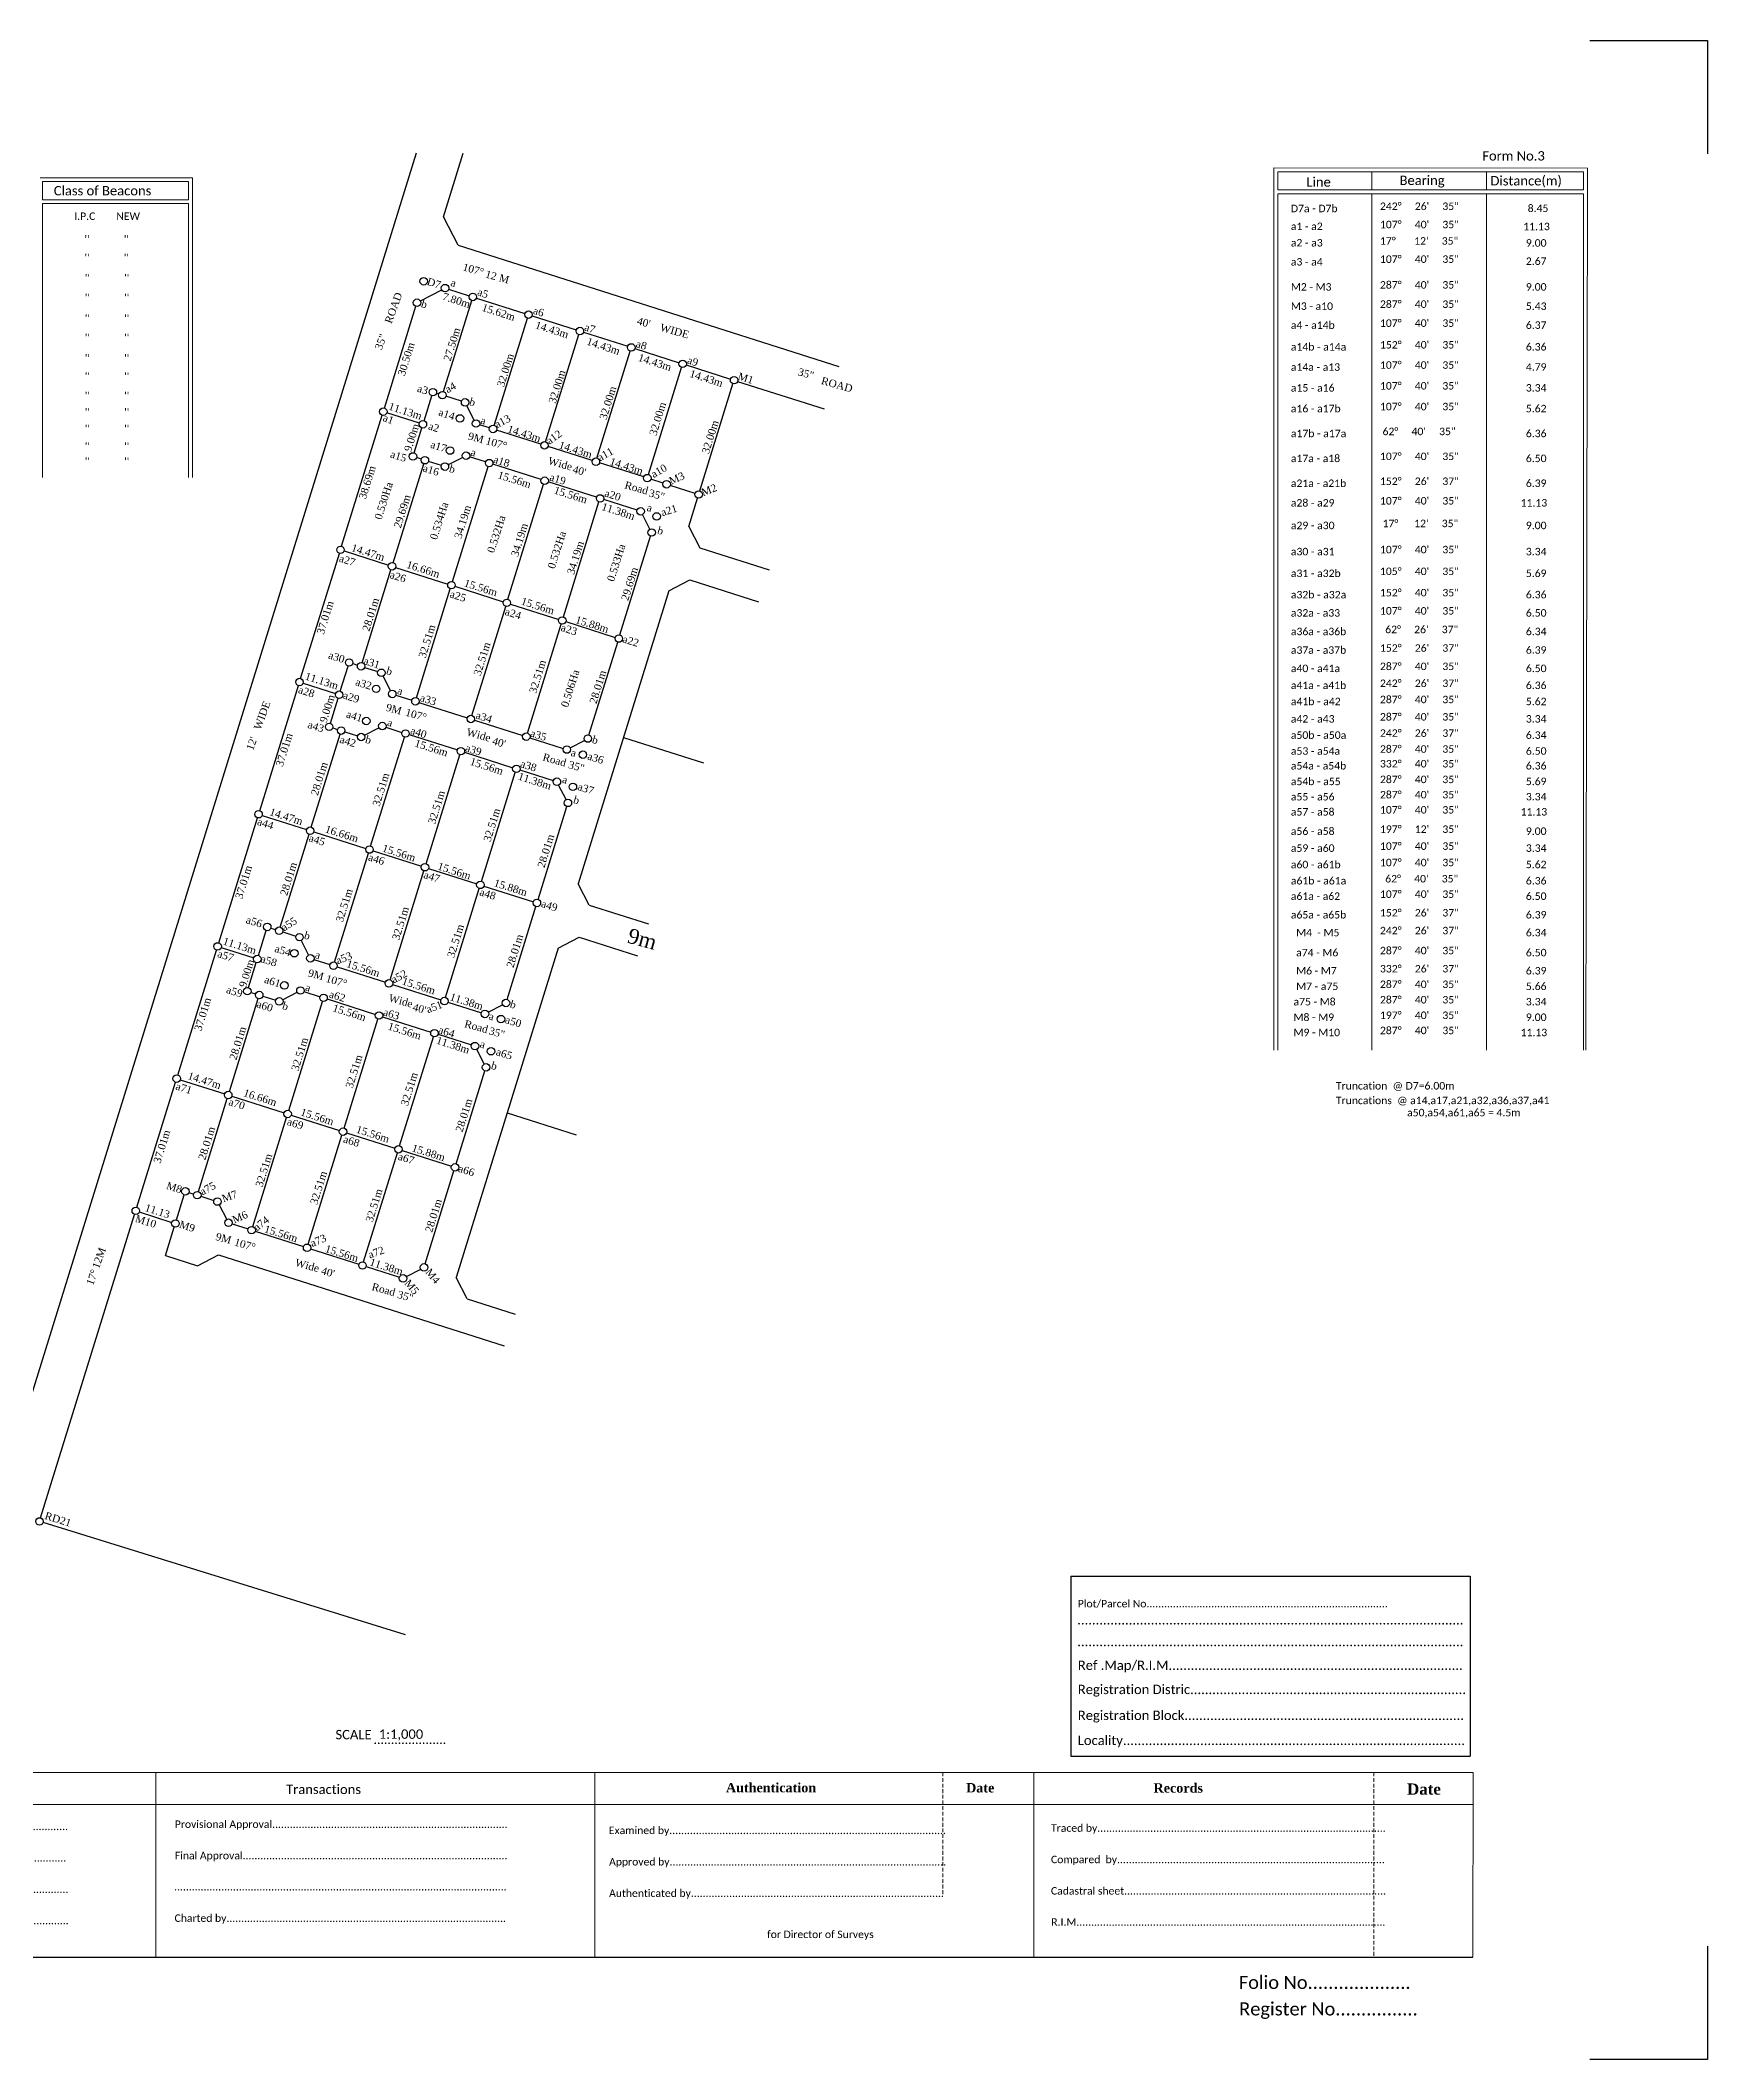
# Model space of a CAD drawing. Header units: metres. Extents: x -4486 to -2975, y 114226 to 114766.
# Drawn here: x -4182 to -3736, y 114226 to 114766 of the extents above; entities that cross this region are included whole.
import ezdxf

# ---------------------------------------------------------------- set-up
doc = ezdxf.new("R2010")
doc.units = ezdxf.units.M
doc.linetypes.add('DASHEDX2', pattern=[1.5, 1, -0.5])
doc.layers.add('form', color=7, linetype='Continuous', lineweight=5)
doc.styles.add('Legend', font='calibri.ttf')
doc.styles.get("Standard").update_dxf_attribs({"font": 'times.ttf'})

msp = doc.modelspace()

# ---------------------------------------------------------------- linework, layer by layer
at = {"color": 0}
for p, q in [((-3767.77, 114766.42), (-3736.26, 114766.42)), ((-3736.26, 114766.42), (-3736.26, 114736.11)), ((-3736.26, 114256.73), (-3736.26, 114226.42)), ((-3736.26, 114226.42), (-3767.77, 114226.42))]:
    msp.add_line(p, q, dxfattribs=at)
for p, q in [((-4188.51, 114391.1), (-4081.56, 114736.37)), ((-4074.31, 114719.19), (-4069.04, 114736.23)), ((-4070.37, 114711.64), (-3968.62, 114679.22)), ((-4074.33, 114672.5), (-4066.79, 114696.85)), ((-4072.97, 114699.87), (-4067.44, 114698.11)), ((-4065.54, 114697.51), (-4052.56, 114693.37)), ((-4090.14, 114668.09), (-4081.71, 114695.31)), ((-4060.78, 114663.45), (-4051.91, 114692.11)), ((-4050.66, 114692.76), (-4038.82, 114688.99)), ((-4047.04, 114659.07), (-4038.16, 114687.73)), ((-4036.91, 114688.38), (-4025.07, 114684.61)), ((-4033.29, 114654.69), (-4024.41, 114683.35)), ((-4023.16, 114684), (-4011.32, 114680.23)), ((-4019.54, 114650.31), (-4010.66, 114678.97)), ((-4009.42, 114679.62), (-3997.57, 114675.85)), ((-4005.79, 114645.93), (-3996.92, 114674.59)), ((-3995.67, 114675.24), (-3972.5, 114667.86)), ((-4079.54, 114664.71), (-4077.47, 114671.4)), ((-4101.59, 114631.13), (-4090.74, 114666.18)), ((-4082.2, 114656.11), (-4080.13, 114662.8)), ((-4087.8, 114626.74), (-4079.61, 114653.19)), ((-4071.93, 114621.68), (-4062.4, 114652.43)), ((-4057.1, 114616.95), (-4047.58, 114647.7)), ((-4042.27, 114612.23), (-4032.75, 114642.98)), ((-4008.75, 114636.38), (-4006.39, 114644.02)), ((-4027.15, 114607.41), (-4018.96, 114633.86)), ((-4112.54, 114595.78), (-4102.18, 114629.22)), ((-4100.93, 114629.87), (-4089.05, 114626.09)), ((-4005.8, 114630.71), (-3987.21, 114624.79)), ((-4096.09, 114599.98), (-4088.39, 114624.83)), ((-4087.14, 114625.48), (-4073.18, 114621.03)), ((-4008.46, 114622.12), (-3990.12, 114616.27)), ((-4081.55, 114590.62), (-4072.52, 114619.77)), ((-4071.27, 114620.42), (-4058.35, 114616.3)), ((-4066.72, 114585.9), (-4057.69, 114615.04)), ((-4056.44, 114615.69), (-4043.52, 114611.58)), ((-4051.89, 114581.17), (-4042.87, 114610.32)), ((-4041.62, 114610.97), (-4028.4, 114606.76)), ((-4035.44, 114580.65), (-4027.74, 114605.5)), ((-4101.94, 114592.4), (-4099.87, 114599.09)), ((-4098.62, 114599.74), (-4097.34, 114599.33)), ((-4123.49, 114560.42), (-4113.13, 114593.87)), ((-4111.89, 114594.52), (-4103.19, 114591.75)), ((-4095.43, 114598.72), (-4091.91, 114597.6)), ((-4104.6, 114583.8), (-4102.53, 114590.49)), ((-4087.09, 114591.34), (-4082.79, 114589.97)), ((-4080.89, 114589.36), (-4067.97, 114585.25)), ((-4089.75, 114582.74), (-4085.46, 114581.37)), ((-4066.06, 114584.64), (-4053.14, 114580.52)), ((-4109.7, 114556.03), (-4102.01, 114580.88)), ((-4103.94, 114582.54), (-4102.66, 114582.13)), ((-4100.76, 114581.53), (-4097.31, 114580.43)), ((-4093.83, 114550.97), (-4084.8, 114580.12)), ((-4083.55, 114580.77), (-4070.63, 114576.65)), ((-4051.24, 114579.91), (-4042.3, 114577.07)), ((-4026.21, 114580.02), (-4004.83, 114573.2)), ((-4079, 114546.25), (-4069.97, 114575.39)), ((-4068.73, 114576.04), (-4055.81, 114571.92)), ((-4064.18, 114541.52), (-4055.15, 114570.67)), ((-4053.9, 114571.32), (-4044.97, 114568.47)), ((-4049.05, 114536.7), (-4041.35, 114561.55)), ((-4134.44, 114525.07), (-4124.09, 114558.51)), ((-4122.84, 114559.17), (-4110.95, 114555.38)), ((-4117.99, 114529.27), (-4110.29, 114554.12)), ((-4109.05, 114554.77), (-4095.08, 114550.32)), ((-4103.45, 114519.92), (-4094.42, 114549.06)), ((-4093.17, 114549.71), (-4080.25, 114545.59)), ((-4078.35, 114544.99), (-4065.43, 114540.87)), ((-4088.62, 114515.19), (-4079.59, 114544.34)), ((-4073.8, 114510.47), (-4064.77, 114539.61)), ((-4063.52, 114540.26), (-4050.3, 114536.05)), ((-4057.34, 114509.94), (-4049.64, 114534.79)), ((-4035.39, 114535.19), (-4019.54, 114530.14)), ((-4120.52, 114529.03), (-4119.24, 114528.62)), ((-4133.79, 114523.81), (-4125.09, 114521.04)), ((-4123.84, 114521.69), (-4121.77, 114528.38)), ((-4117.33, 114528.01), (-4113.82, 114526.89)), ((-4038.05, 114526.59), (-4022.45, 114521.62)), ((-4145.4, 114489.72), (-4135.04, 114523.16)), ((-4126.5, 114513.09), (-4124.43, 114519.78)), ((-4108.99, 114520.63), (-4104.7, 114519.26)), ((-4102.79, 114518.66), (-4089.87, 114514.54)), ((-4087.97, 114513.93), (-4075.05, 114509.81)), ((-4131.6, 114485.32), (-4123.91, 114510.17)), ((-4125.85, 114511.83), (-4124.57, 114511.43)), ((-4122.66, 114510.82), (-4119.21, 114509.72)), ((-4115.73, 114480.26), (-4106.7, 114509.41)), ((-4111.65, 114512.03), (-4107.36, 114510.67)), ((-4105.45, 114510.06), (-4092.53, 114505.94)), ((-4073.14, 114509.21), (-4064.21, 114506.36)), ((-4100.9, 114475.54), (-4091.88, 114504.68)), ((-4090.63, 114505.33), (-4077.71, 114501.22)), ((-4086.08, 114470.81), (-4077.05, 114499.96)), ((-4075.8, 114500.61), (-4066.87, 114497.76)), ((-4070.95, 114465.99), (-4063.26, 114490.84)), ((-4156.35, 114454.36), (-4145.99, 114487.81)), ((-4144.74, 114488.46), (-4132.85, 114484.67)), ((-4139.89, 114458.56), (-4132.2, 114483.41)), ((-4130.95, 114484.06), (-4116.98, 114479.61)), ((-4125.35, 114449.21), (-4116.32, 114478.35)), ((-4115.07, 114479), (-4102.15, 114474.89)), ((-4057.31, 114479.6), (-4038.82, 114473.71)), ((-4110.52, 114444.48), (-4101.5, 114473.63)), ((-4100.25, 114474.28), (-4087.33, 114470.16)), ((-4085.42, 114469.55), (-4072.2, 114465.34)), ((-4095.7, 114439.76), (-4086.67, 114468.9)), ((-4079.24, 114439.24), (-4071.54, 114464.08)), ((-4155.69, 114453.1), (-4146.99, 114450.33)), ((-4145.74, 114450.98), (-4143.67, 114457.67)), ((-4142.42, 114458.32), (-4141.14, 114457.91)), ((-4139.24, 114457.31), (-4135.75, 114456.2)), ((-4134.8, 114455.89), (-4134.8, 114455.89)), ((-4182.07, 114371.31), (-4156.94, 114452.45)), ((-4148.7, 114441.43), (-4146.33, 114449.07)), ((-4130.89, 114449.92), (-4126.6, 114448.56)), ((-4124.69, 114447.95), (-4111.77, 114443.83)), ((-4109.87, 114443.22), (-4096.95, 114439.11)), ((-4148.7, 114441.43), (-4140.13, 114438.7)), ((-4134.51, 114441.63), (-4058.09, 114417.28)), ((-4095.04, 114438.5), (-4086.11, 114435.65)), ((-4068, 114429.88), (-4055.18, 114425.8)), ((-4084.49, 114339.99), (-4181.41, 114370.05))]:
    msp.add_line(p, q)
at = {"flags": 128}
for points in [[(-4070.37, 114711.64), (-4074.31, 114719.19)], [(-4080.53, 114696.73), (-4074.81, 114699.72)], [(-4075.58, 114671.84), (-4076.22, 114672.05)], [(-4069.51, 114669.91), (-4073.67, 114671.24)], [(-4080.79, 114664.06), (-4089.49, 114666.83)], [(-4066.1, 114664.84), (-4068.1, 114668.72)], [(-4062.03, 114662.8), (-4064.69, 114663.65)], [(-4048.28, 114658.42), (-4060.13, 114662.2)], [(-4080.26, 114654.44), (-4081.55, 114654.85)], [(-4074.91, 114652.74), (-4078.36, 114653.84)], [(-4069.19, 114654.9), (-4073.07, 114652.89)], [(-4063.06, 114653.68), (-4067.35, 114655.05)], [(-4048.23, 114648.96), (-4061.15, 114653.08)], [(-4034.54, 114654.04), (-4046.38, 114657.81)], [(-4020.79, 114649.66), (-4032.63, 114653.43)], [(-4033.41, 114644.23), (-4046.33, 114648.35)], [(-4015.62, 114648.01), (-4018.88, 114649.05)], [(-4022.57, 114640.78), (-4031.5, 114643.63)], [(-4007.04, 114645.28), (-4013.71, 114647.4)], [(-4019.12, 114635.7), (-4021.15, 114639.59)], [(-4008.75, 114636.38), (-4005.8, 114630.71)], [(-4014.08, 114619.18), (-4008.46, 114622.12)], [(-4014.08, 114619.18), (-4038.34, 114540.85)], [(-4088.5, 114592.53), (-4090.5, 114596.41)], [(-4095.47, 114580.58), (-4091.59, 114582.59)], [(-4040.46, 114577.23), (-4036.62, 114579.23)], [(-4041.52, 114563.39), (-4043.55, 114567.28)], [(-4035.39, 114535.19), (-4038.34, 114540.85)], [(-4112.4, 114525.7), (-4110.4, 114521.82)], [(-4043.67, 114523.66), (-4070.96, 114435.55)], [(-4043.67, 114523.66), (-4038.05, 114526.59)], [(-4117.37, 114509.88), (-4113.49, 114511.88)], [(-4062.37, 114506.52), (-4058.52, 114508.53)], [(-4063.42, 114492.68), (-4065.45, 114496.57)], [(-4134.34, 114455.01), (-4132.31, 114451.11)], [(-4140.13, 114438.7), (-4134.51, 114441.63)], [(-4084.27, 114435.81), (-4080.42, 114437.82)], [(-4068, 114429.88), (-4070.96, 114435.55)], [(-4268.68, 114253.83), (-3799.02, 114253.83)]]:
    msp.add_lwpolyline(points, dxfattribs=at)
at = {"color": 7, "flags": 128}
for points in [[(-3906.57, 114355.69), (-3799.76, 114355.69)], [(-3906.57, 114355.69), (-3906.57, 114307.59)], [(-3799.76, 114355.69), (-3799.76, 114307.59)], [(-3906.57, 114307.59), (-3799.76, 114307.59)]]:
    msp.add_lwpolyline(points, dxfattribs=at)
for centre in [(-4079.64, 114702), (-4081.42, 114696.27), (-4073.92, 114700.18), (-3996.62, 114675.54), (-4014.66, 114647.71), (-4006.09, 114644.97), (-4143.37, 114458.62), (-4156.64, 114453.41), (-4134.8, 114455.89), (-4146.04, 114450.03), (-4131.84, 114450.23), (-4079.54, 114438.28), (-4085.15, 114435.35), (-4182.37, 114370.35)]:
    msp.add_circle(centre, 1)
at = {"color": 1}
for centre in [(-4066.49, 114697.81), (-4051.61, 114693.07), (-4037.86, 114688.69), (-4024.12, 114684.31), (-4010.37, 114679.92), (-4077.17, 114672.35), (-4074.63, 114671.54), (-4068.56, 114669.61), (-4090.44, 114667.13), (-4079.84, 114663.75), (-4069.93, 114665.32), (-4065.64, 114663.95), (-4061.08, 114662.5), (-4047.33, 114658.12), (-4082.5, 114655.16), (-4079.31, 114654.14), (-4073.96, 114652.43), (-4072.59, 114656.72), (-4068.3, 114655.36), (-4062.11, 114653.38), (-4033.58, 114653.74), (-4047.28, 114648.66), (-4019.84, 114649.36), (-4032.45, 114643.93), (-4021.62, 114640.48), (-4017.33, 114639.11), (-4018.66, 114634.81), (-4101.89, 114630.18), (-4088.1, 114625.78), (-4072.22, 114620.72), (-4057.4, 114616), (-4042.57, 114611.27), (-4027.44, 114606.45), (-4099.57, 114600.04), (-4096.38, 114599.03), (-4112.84, 114594.82), (-4092.33, 114593.01), (-4090.96, 114597.3), (-4102.23, 114591.44), (-4088.04, 114591.64), (-4081.84, 114589.67), (-4104.9, 114582.85), (-4101.71, 114581.83), (-4094.99, 114584.41), (-4090.7, 114583.05), (-4067.02, 114584.94), (-4096.36, 114580.12), (-4084.5, 114581.07), (-4069.68, 114576.35), (-4052.19, 114580.22), (-4041.35, 114576.76), (-4035.73, 114579.7), (-4054.85, 114571.62), (-4037.06, 114575.4), (-4044.01, 114568.17), (-4039.73, 114566.8), (-4041.06, 114562.5), (-4123.79, 114559.47), (-4110, 114555.07), (-4094.12, 114550.02), (-4079.3, 114545.29), (-4064.47, 114540.57), (-4049.35, 114535.75), (-4121.47, 114529.33), (-4118.29, 114528.32), (-4134.74, 114524.12), (-4114.23, 114522.3), (-4112.86, 114526.59), (-4124.14, 114520.74), (-4109.94, 114520.94), (-4103.74, 114518.96), (-4126.8, 114512.14), (-4116.89, 114513.7), (-4112.6, 114512.34), (-4088.92, 114514.24), (-4123.61, 114511.12), (-4118.26, 114509.42), (-4106.41, 114510.36), (-4074.09, 114509.51), (-4063.25, 114506.06), (-4057.63, 114508.99), (-4091.58, 114505.64), (-4076.76, 114500.91), (-4058.97, 114504.69), (-4065.92, 114497.46), (-4061.63, 114496.09), (-4062.96, 114491.79), (-4145.69, 114488.76), (-4131.9, 114484.37), (-4116.03, 114479.31), (-4101.2, 114474.58), (-4086.37, 114469.86), (-4071.25, 114465.04), (-4140.19, 114457.61), (-4125.65, 114448.25), (-4110.82, 114443.53), (-4095.99, 114438.8)]:
    msp.add_circle(centre, 1, dxfattribs=at)
at = {"layer": 'form', "lineweight": 20}
for p, q in [((-4182.22, 114729.65), (-4161.97, 114729.65)), ((-4181.61, 114728.64), (-4161.36, 114728.64)), ((-4181.61, 114728.64), (-4181.61, 114723.78)), ((-4161.97, 114729.65), (-4141.49, 114729.65)), ((-4161.36, 114728.64), (-4142.5, 114728.64)), ((-4142.5, 114728.64), (-4142.5, 114723.78)), ((-4141.49, 114729.65), (-4141.49, 114723.38)), ((-3852.26, 114732.38), (-3768.43, 114732.29)), ((-3852.26, 114732.38), (-3852.26, 114726.01)), ((-3851.24, 114731.27), (-3769.44, 114731.27)), ((-3851.24, 114731.27), (-3851.24, 114726.41)), ((-3826.02, 114731.27), (-3826.02, 114726.41)), ((-3795.44, 114731.27), (-3795.44, 114726.41)), ((-3769.44, 114731.27), (-3769.44, 114726.41)), ((-3768.43, 114732.29), (-3768.43, 114726.41)), ((-4181.61, 114723.78), (-4161.36, 114723.78)), ((-4161.36, 114723.78), (-4142.5, 114723.78)), ((-4141.49, 114723.38), (-4141.49, 114649.5)), ((-3852.26, 114726.01), (-3852.26, 114496.38)), ((-3851.24, 114726.41), (-3769.44, 114726.41)), ((-3851.24, 114725.4), (-3769.44, 114725.4)), ((-3851.24, 114725.4), (-3851.24, 114496.38)), ((-3826.02, 114725.4), (-3826.02, 114496.38)), ((-3795.44, 114725.4), (-3795.44, 114496.38)), ((-3769.44, 114725.4), (-3769.44, 114496.38)), ((-3768.43, 114726.41), (-3768.8, 114496.38)), ((-4181.61, 114722.77), (-4161.36, 114722.77)), ((-4181.61, 114722.77), (-4181.61, 114649.5)), ((-4161.36, 114722.77), (-4142.5, 114722.77)), ((-4142.5, 114722.77), (-4142.5, 114649.5)), ((-4151.26, 114303.21), (-4151.26, 114253.83)), ((-4033.84, 114303.21), (-4033.84, 114253.83)), ((-3916.42, 114303.21), (-3916.42, 114253.83)), ((-3798.94, 114303.21), (-3799.02, 114253.83))]:
    msp.add_line(p, q, dxfattribs=at)
at = {"layer": 'form', "color": 0, "linetype": 'Continuous', "lineweight": 20}
for p, q in [((-4268.68, 114303.21), (-3798.94, 114303.21)), ((-4268.68, 114294.65), (-3798.95, 114294.65))]:
    msp.add_line(p, q, dxfattribs=at)
at = {"layer": 'form', "color": 0, "linetype": 'DASHEDX2', "lineweight": 13}
for p, q in [((-3940.78, 114303.21), (-3940.78, 114270.22)), ((-3825.54, 114303.21), (-3825.54, 114253.83))]:
    msp.add_line(p, q, dxfattribs=at)

# ---------------------------------------------------------------- texts
at = {"style": 'Legend'}
for s, p in [('I.P.C        NEW', (-4173.09, 114718.4)), ('a1 - a2', (-3847.71, 114715.7)), ('D7a - D7b', (-3847.71, 114720.47)), (' 11.13', (-3786.28, 114715.65)), ('8.45', (-3784.38, 114720.52)), ("  ''             ''", (-4171.77, 114712.23)), ('a2 - a3', (-3847.71, 114711.3)), ('  9.00', (-3786.28, 114711.25)), ("  ''             ''", (-4171.77, 114707.29)), ('a3 - a4', (-3847.71, 114706.2)), ('  2.67', (-3786.28, 114706.38)), ("  ''             ''", (-4171.68, 114701.88)), ('M2 - M3', (-3847.71, 114699.5)), ('  9.00', (-3786.28, 114699.5)), ("  ''             ''", (-4171.68, 114696.6)), ('M3 - a10', (-3847.71, 114694.34)), ('  5.43', (-3786.28, 114694.34)), ("  ''             ''", (-4171.68, 114691.05)), ('a4 - a14b', (-3847.71, 114689.27)), ('  6.37', (-3786.28, 114689.28)), ("  ''             ''", (-4171.68, 114685.9)), ('a14b - a14a', (-3847.71, 114683.47)), ('  6.36', (-3786.28, 114683.47)), ("  ''             ''", (-4171.68, 114680.42)), ('a14a - a13', (-3847.71, 114678.06)), ('  4.79', (-3786.28, 114678.07)), ("  ''             ''", (-4171.68, 114675.55)), ('a15 - a16', (-3847.71, 114672.5)), ('  3.34', (-3786.28, 114672.5)), ("  ''             ''", (-4171.68, 114670.37)), ('a16 - a17b', (-3847.71, 114666.96)), ('  5.62', (-3786.28, 114666.96)), ("  ''             ''", (-4171.68, 114665.99)), ("  ''             ''", (-4171.68, 114661.55)), ("  ''             ''", (-4171.68, 114656.82)), ('a17b - a17a', (-3847.71, 114660.3)), ('  6.36', (-3786.28, 114660.3)), ("  ''             ''", (-4171.68, 114652.8)), ('a17a - a18', (-3847.71, 114653.64)), ('  6.50', (-3786.28, 114653.64)), ('a21a - a21b', (-3847.71, 114646.98)), ('  6.39', (-3786.28, 114646.99)), ('a28 - a29', (-3847.71, 114641.75)), ('11.13', (-3786.28, 114641.75)), ('a29 - a30', (-3847.71, 114635.7)), ('  9.00', (-3786.28, 114635.7)), ('a30 - a31', (-3847.71, 114628.71)), ('  3.34', (-3786.28, 114628.71)), ('a31 - a32b', (-3847.71, 114622.9)), ('  5.69', (-3786.28, 114622.9)), ('a32b - a32a', (-3847.71, 114617.19)), ('  6.36', (-3786.28, 114617.2)), ('a32a - a33', (-3847.71, 114612.32)), ('  6.50', (-3786.28, 114612.32)), ('a36a - a36b', (-3847.71, 114607.35)), ('a37a - a37b', (-3847.71, 114602.38)), ('  6.34', (-3786.28, 114607.35)), ('  6.39', (-3786.28, 114602.39)), ('a40 - a41a', (-3847.71, 114597.48)), ('  6.50', (-3786.28, 114597.48)), ('a41a - a41b', (-3847.71, 114592.95)), ('  6.36', (-3786.28, 114592.95)), ('a41b - a42', (-3847.71, 114588.63)), ('  5.62', (-3786.28, 114588.63)), ('a42 - a43', (-3847.71, 114583.98)), ('  3.34', (-3786.28, 114583.98)), ('a50b - a50a', (-3847.71, 114579.63)), ('a53 - a54a', (-3847.71, 114575.38)), ('  6.34', (-3786.28, 114579.64)), ('  6.50', (-3786.28, 114575.38)), ('a54a - a54b', (-3847.71, 114571.44)), ('  6.36', (-3786.28, 114571.44)), ('a54b - a55', (-3847.71, 114567.25)), ('  5.69', (-3786.28, 114567.25)), ('a55 - a56', (-3847.71, 114563.16)), ('a57 - a58', (-3847.71, 114559.11)), ('11.13', (-3786.28, 114559.12)), ('  3.34', (-3786.28, 114563.17)), ('a56 - a58', (-3847.71, 114553.94)), ('  9.00', (-3786.28, 114553.94)), ('a59 - a60', (-3847.71, 114549.41)), ('  3.34', (-3786.28, 114549.41)), ('a60 - a61b', (-3847.71, 114545.02)), ('  5.62', (-3786.28, 114545.03)), ('a61b - a61a', (-3847.71, 114540.69)), ('  6.36', (-3786.28, 114540.69)), ('a61a - a62', (-3847.71, 114536.56)), ('  6.50', (-3786.28, 114536.56)), ('a65a - a65b', (-3847.71, 114531.59)), ('  M4  - M5', (-3847.71, 114526.82)), ('  6.39', (-3786.28, 114531.59)), ('  6.34', (-3786.28, 114526.82)), ('  a74 - M6', (-3847.71, 114521.47)), ('  6.50', (-3786.28, 114521.47)), ('  M6 - M7', (-3847.71, 114516.62)), ('  6.39', (-3786.28, 114516.62)), ('  M7 - a75', (-3847.71, 114512.45)), ('  5.66', (-3786.28, 114512.46)), (' a75 - M8', (-3847.71, 114508.34)), ('  3.34', (-3786.28, 114508.34)), (' M8 - M9', (-3847.71, 114504.18)), (' M9 - M10', (-3847.71, 114500.11)), ('11.13', (-3786.28, 114500.11)), ('  9.00', (-3786.28, 114504.18))]:
    msp.add_text(s, height=2, dxfattribs=at).set_placement(p)
at = {"color": 7, "style": 'Legend'}
msp.add_text('Plot/Parcel No..................................................................................', height=2, dxfattribs=at).set_placement((-3904.7, 114347.36))
at = {"color": 7, "char_height": 2, "attachment_point": 1, "style": 'Legend'}
for s, heights, insert in [('242%%D     26\'     35"', [0], (-3823.89, 114723.06)), ('107%%D     40\'     35"', [0], (-3823.89, 114718.18)), ('17%%D       12\'     35"', [0], (-3823.89, 114713.78)), ('107%%D     40\'     35"', [2.05], (-3823.89, 114708.92)), ('287%%D     40\'     35"', [0], (-3823.89, 114702.04)), ('287%%D     40\'     35"', [0], (-3823.89, 114696.88)), ('107%%D     40\'     35"', [0], (-3823.89, 114691.81)), ('152%%D     40\'     35"', [0], (-3823.89, 114686.01)), ('107%%D     40\'     35"', [0], (-3823.89, 114680.6)), ('107%%D     40\'     35"', [0], (-3823.89, 114675.04)), ('107%%D     40\'     35"', [0], (-3823.89, 114669.5)), (' 62%%D     40\'     35"', [0], (-3823.89, 114662.84)), ('107%%D     40\'     35"', [0], (-3823.89, 114656.18)), ('152%%D     26\'     37"', [0], (-3823.89, 114649.52)), ('107%%D     40\'     35"', [0], (-3823.89, 114644.29)), (' 17%%D      12\'     35"', [0], (-3823.89, 114638.24)), ('107%%D     40\'     35"', [0], (-3823.89, 114631.25)), ('105%%D     40\'     35"', [0], (-3823.89, 114625.43)), ('152%%D     40\'     35"', [0], (-3823.89, 114619.73)), ('107%%D     40\'     35"', [0], (-3823.89, 114614.86)), ('  62%%D     26\'     37"', [0], (-3823.89, 114609.89)), ('152%%D     26\'     37"', [0], (-3823.89, 114604.92)), ('287%%D     40\'     35"', [0], (-3823.89, 114600.02)), ('242%%D     26\'     37"', [0], (-3823.89, 114595.49)), ('287%%D     40\'     35"', [0], (-3823.89, 114591.16)), ('287%%D     40\'     35"', [0], (-3823.89, 114586.52)), ('242%%D     26\'     37"', [0], (-3823.89, 114582.17)), ('287%%D     40\'     35"', [0], (-3823.89, 114577.91)), ('332%%D     40\'     35"', [0], (-3823.89, 114573.98)), ('287%%D     40\'     35"', [0], (-3823.89, 114569.79)), ('287%%D     40\'     35"', [0], (-3823.89, 114565.7)), ('107%%D     40\'     35"', [0], (-3823.89, 114561.65)), ('197%%D     12\'     35"', [0], (-3823.89, 114556.48)), ('107%%D     40\'     35"', [0], (-3823.89, 114551.95)), ('107%%D     40\'     35"', [0], (-3823.89, 114547.56)), ('  62%%D     40\'     35"', [0], (-3823.89, 114543.23)), ('107%%D     40\'     35"', [0], (-3823.89, 114539.1)), ('152%%D     26\'     37"', [0], (-3823.89, 114534.13)), ('242%%D     26\'     37"', [0], (-3823.89, 114529.36)), ('287%%D     40\'     35"', [0], (-3823.89, 114524.01)), ('332%%D     26\'     37"', [0], (-3823.89, 114519.16)), ('287%%D     40\'     35"', [0], (-3823.89, 114514.99)), ('287%%D     40\'     35"', [0], (-3823.89, 114510.87)), ('287%%D     40\'     35"', [0], (-3823.89, 114502.65)), ('197%%D     40\'     35"', [0], (-3823.89, 114506.71))]:
    msp.add_mtext_dynamic_manual_height_columns(s, width=198.3471, gutter_width=1, heights=heights, dxfattribs=dict(at, insert=insert))
at = {"char_height": 2, "attachment_point": 5}
for s, insert, rotation in [('\\A1;D7', (-4076.87, 114701.49), 342.7415), ('\\A1;a', (-4071.66, 114701.56), 342.7415), ('\\A1;b', (-4079.48, 114695.86), 342.7415), ('\\A1;7.80m', (-4070.88, 114696.89), 342.3236), ('\\A1;a5', (-4063.79, 114698.81), 342.7415), ('\\A1;15.62m', (-4059.61, 114693.7), 342.3236), ('\\A1;a6', (-4048.88, 114693.86), 342.7415), ('\\A1;14.43m', (-4045.33, 114689.02), 342.3236), ('\\A1;30.50m', (-4084.31, 114681.2), 72.7894), ('\\A1;27.50m', (-4072.05, 114685.14), 72.7894), ('\\A1;a7', (-4035.18, 114689.41), 342.7415), ('\\A1;14.43m', (-4031.59, 114684.62), 342.3236), ('\\A1;a8', (-4021.4, 114684.97), 342.7415), ('\\A1;32.00m', (-4057.77, 114678.23), 72.7894), ('\\A1;14.43m', (-4017.81, 114680.32), 342.3236), ('\\A1;a9', (-4007.66, 114680.59), 342.7415), ('\\A1;a4', (-4072.48, 114673.58), 28.7813), ('\\A1;32.00m', (-4043.95, 114673.82), 72.7894), ('\\A1;14.43m', (-4004.04, 114676.03), 342.3236), ('\\A1;M1', (-3993.5, 114676.08), 342.7415), ('\\A1;11.13m', (-4084.56, 114667.27), 342.3236), ('\\A1;a3', (-4079.89, 114673.04), 342.7415), ('\\A1;b', (-4066.6, 114669.69), 342.7415), ('\\A1;32.00m', (-4030.35, 114669.49), 72.7894), ('\\A1;32.00m', (-4017.02, 114665.23), 72.7894), ('\\A1;a1', (-4089.06, 114665.14), 339.3115), ('\\A1;9.00m', (-4082.82, 114660.2), 72.7894), ('\\A1;a2', (-4076.92, 114662.96), 342.7415), ('\\A1;a14', (-4073.47, 114666.44), 342.7415), ('\\A1;a', (-4063.67, 114664.73), 342.7415), ('\\A1;a13', (-4058.55, 114664.55), 27.6294), ('\\A1;32.00m', (-4002.98, 114660.38), 72.7894), ('\\A1;a17', (-4075.64, 114657.83), 342.7415), ('\\A1;14.43m', (-4052.76, 114661.22), 342.3236), ('\\A1;a12', (-4044.8, 114660.31), 35.1704), ('\\A1;14.43m', (-4039.03, 114656.92), 342.3236), ('\\A1;a15', (-4086.37, 114655.23), 342.7415), ('\\A1;b', (-4071.99, 114651.78), 342.7415), ('\\A1;a', (-4066.32, 114656.21), 342.7415), ('\\A1;a18', (-4058.8, 114653.84), 342.7415), ('\\A1;a11', (-4031.05, 114655.73), 28.8532), ('\\A1;14.43m', (-4025.41, 114652.51), 342.3236), ('\\A1;a10', (-4016.72, 114651.28), 30.13), ('\\A1;38.69m', (-4094.72, 114648.21), 72.7894), ('\\A1;0.530Ha', (-4090.32, 114643.29), 72.3467), ('\\A1;a16', (-4077.67, 114651.51), 342.7415), ('\\A1;15.56m', (-4055.36, 114648.93), 342.3236), ('\\A1;a19', (-4043.78, 114649.1), 342.7415), ('\\A1;M3', (-4011.95, 114649.31), 24.5966), ('\\A1;M2', (-4003.31, 114646.2), 21.306), ('\\A1;29.69m', (-4085.36, 114640.48), 72.7894), ('\\A1;0.534Ha', (-4075.48, 114637.92), 72.3467), ('\\A1;15.56m', (-4040.33, 114644.85), 342.3236), ('\\A1;11.38m', (-4027.59, 114640.46), 342.3236), ('\\A1;a20', (-4029.07, 114644.8), 342.7415), ('\\A1;a21', (-4014.01, 114640.73), 17.5335), ('\\A1;34.19m', (-4069.18, 114637.68), 72.7894), ('\\A1;0.532Ha', (-4060.2, 114634.39), 72.3467), ('\\A1;34.19m', (-4054, 114632.84), 72.7894), ('\\A1;a', (-4019.19, 114641.42), 342.7415), ('\\A1;14.47m', (-4094.52, 114629.47), 342.3236), ('\\A1;0.532Ha', (-4044, 114630.15), 72.3467), ('\\A1;34.19m', (-4039.03, 114628.07), 72.7894), ('\\A1;0.533Ha', (-4028.14, 114626.73), 72.3467), ('\\A1;b', (-4016.31, 114635.29), 342.7415), ('\\A1;a27', (-4100.07, 114627.36), 342.7415), ('\\A1;16.66m', (-4079.77, 114624.96), 342.3236), ('\\A1;a26', (-4086.5, 114622.98), 342.7415), ('\\A1;15.56m', (-4064.36, 114620.02), 342.3236), ('\\A1;29.69m', (-4024.54, 114621.09), 72.7894), ('\\A1;37.01m', (-4105.96, 114612.07), 72.7894), ('\\A1;28.01m', (-4093.77, 114612.88), 72.7894), ('\\A1;a25', (-4070.46, 114617.81), 342.7415), ('\\A1;15.56m', (-4049.13, 114615.17), 342.3236), ('\\A1;32.51m', (-4078.74, 114605.72), 72.7894), ('\\A1;a24', (-4055.72, 114613.12), 342.7415), ('\\A1;a23', (-4040.75, 114608.84), 342.7415), ('\\A1;15.88m', (-4034.59, 114610.22), 342.3236), ('\\A1;32.51m', (-4064.01, 114601.03), 72.7894), ('\\A1;a22', (-4024.24, 114605.78), 342.7415), ('\\A1;a30', (-4102.93, 114601.47), 342.7415), ('\\A1;a31', (-4093.51, 114599.97), 342.7415), ('\\A1;b', (-4088.81, 114597.72), 342.7415), ('\\A1;32.51m', (-4049.15, 114596.3), 72.7894), ('\\A1;11.13m', (-4106.91, 114595.1), 342.3236), ('\\A1;a32', (-4095.7, 114594.32), 342.7415), ('\\A1;0.506Ha', (-4040.44, 114593.11), 72.3467), ('\\A1;28.01m', (-4033.03, 114593.52), 72.7894), ('\\A1;a28', (-4110.98, 114592.23), 342.7415), ('\\A1;9.00m', (-4105.44, 114587.73), 72.7894), ('\\A1;a29', (-4099, 114590.76), 342.7415), ('\\A1;a', (-4085.92, 114592.44), 342.7415), ('\\A1;a33', (-4078.41, 114590.09), 342.7415), ('\\A1;a43', (-4108.46, 114582.9), 342.7415), ('\\A1;a41', (-4098.16, 114585.7), 342.7415), ('\\A1;a', (-4088.62, 114583.94), 342.7415), ('\\A1;a34', (-4063.51, 114585.42), 342.7415), ('\\A1;37.01m', (-4116.92, 114576.71), 72.7894), ('\\A1;a42', (-4099.91, 114578.94), 342.7415), ('\\A1;b', (-4094.43, 114579.37), 342.7415), ('\\A1;a40', (-4080.99, 114581.33), 342.7415), ('\\A1;15.56m', (-4077.58, 114577.19), 342.3236), ('\\A1;a39', (-4066.31, 114576.67), 342.7415), ('\\A1;a35', (-4048.93, 114580.62), 342.7415), ('\\A1;b', (-4033.76, 114579.34), 342.7415), ('\\A1;28.01m', (-4107.54, 114568.98), 72.7894), ('\\A1;15.56m', (-4062.8, 114572.3), 342.3236), ('\\A1;a38', (-4051.6, 114572.42), 342.7415), ('\\A1;a', (-4039.51, 114575.89), 342.7415), ('\\A1;a36', (-4033.64, 114574.47), 342.7415), ('\\A1;32.51m', (-4091.05, 114566.08), 72.7894), ('\\A1;11.38m', (-4049.93, 114568.34), 342.3236), ('\\A1;a', (-4041.84, 114568.7), 342.7415), ('\\A1;a37', (-4036.26, 114566.3), 342.7415), ('\\A1;32.51m', (-4076.18, 114561.34), 72.7894), ('\\A1;b', (-4038.78, 114563.23), 342.7415), ('\\A1;a44', (-4121.95, 114556.96), 342.7415), ('\\A1;14.47m', (-4116.4, 114558.83), 342.3236), ('\\A1;16.66m', (-4101.53, 114554.22), 342.3236), ('\\A1;32.51m', (-4061.37, 114556.62), 72.7894), ('\\A1;a45', (-4108.17, 114552.59), 342.7415), ('\\A1;15.56m', (-4086.25, 114549.1), 342.3236), ('\\A1;28.01m', (-4046.94, 114549.66), 72.7894), ('\\A1;37.01m', (-4127.78, 114541.33), 72.7894), ('\\A1;28.01m', (-4115.75, 114542.19), 72.7894), ('\\A1;a46', (-4092.26, 114547.44), 342.7415), ('\\A1;15.56m', (-4071.46, 114544.27), 342.3236), ('\\A1;a47', (-4077.45, 114542.75), 342.7415), ('\\A1;15.88m', (-4056.38, 114539.83), 342.3236), ('\\A1;32.51m', (-4100.87, 114535.09), 72.7894), ('\\A1;32.51m', (-4085.81, 114530.29), 72.7894), ('\\A1;a48', (-4062.51, 114538.13), 342.7415), ('\\A1;a49', (-4046, 114535.01), 342.7415), ('\\A1;a56', (-4124.97, 114530.71), 342.7415), ('\\A1;a55', (-4115.65, 114530.1), 32.1014), ('\\A1;32.51m', (-4071.08, 114525.59), 72.7894), ('\\A1;11.13m', (-4128.85, 114524.27), 342.3236), ('\\A1;a54', (-4117.3, 114523.01), 342.7415), ('\\A1;b', (-4110.78, 114527), 342.7415), ('\\A1;28.01m', (-4055.23, 114522.91), 72.7894), ('\\A1;a57', (-4132.59, 114521.62), 342.7415), ('\\A1;9.00m', (-4126.97, 114516.92), 72.7894), ('\\A1;a58', (-4121.04, 114520.27), 342.7415), ('\\A1;a', (-4107.93, 114521.81), 342.7415), ('\\A1;a53', (-4100.95, 114521), 21.3178), ('\\A1;15.56m', (-4095.81, 114518.23), 342.3236), ('\\A1;a59', (-4130.23, 114512.02), 342.7415), ('\\A1;a61', (-4120.05, 114514.74), 342.7415), ('\\A1;a', (-4110.55, 114513.1), 342.7415), ('\\A1;a52', (-4086.2, 114516.08), 28.0455), ('\\A1;15.56m', (-4080.97, 114513.55), 342.3236), ('\\A1;37.01m', (-4138.72, 114505.98), 72.7894), ('\\A1;a60', (-4122.12, 114508.18), 342.7415), ('\\A1;b', (-4116.62, 114508.14), 342.7415), ('\\A1;a62', (-4102.73, 114510.81), 342.7415), ('\\A1;15.56m', (-4099.5, 114506.4), 342.3236), ('\\A1;a63', (-4088.26, 114506.03), 342.7415), ('\\A1;a51', (-4076.81, 114507.93), 20.673), ('\\A1;11.38m', (-4068.17, 114509.36), 342.3236), ('\\A1;b', (-4055.72, 114508.57), 342.7415), ('\\A1;28.01m', (-4129.34, 114498.24), 72.7894), ('\\A1;15.56m', (-4084.74, 114501.49), 342.3236), ('\\A1;a64', (-4073.5, 114501.28), 342.7415), ('\\A1;a', (-4061.48, 114505.4), 342.7415), ('\\A1;a50', (-4055.66, 114503.99), 342.7415), ('\\A1;32.51m', (-4112.77, 114495.32), 72.7894), ('\\A1;11.38m', (-4071.8, 114497.72), 342.3236), ('\\A1;a', (-4063.84, 114497.94), 342.7415), ('\\A1;a65', (-4058.09, 114495.4), 342.7415), ('\\A1;32.51m', (-4098.25, 114490.69), 72.7894), ('\\A1;b', (-4060.77, 114492.17), 342.7415), ('\\A1;a71', (-4143.77, 114486.18), 342.7415), ('\\A1;14.47m', (-4138.27, 114488.23), 342.3236), ('\\A1;16.66m', (-4123.38, 114483.68), 342.3236), ('\\A1;32.51m', (-4083.46, 114485.97), 72.7894), ('\\A1;a70', (-4129.61, 114482.01), 342.7415), ('\\A1;15.56m', (-4108.11, 114478.54), 342.3236), ('\\A1;28.01m', (-4068.85, 114478.96), 72.7894), ('\\A1;37.01m', (-4149.65, 114470.61), 72.7894), ('\\A1;28.01m', (-4137.65, 114471.48), 72.7894), ('\\A1;a69', (-4113.97, 114476.72), 342.7415), ('\\A1;15.56m', (-4093.25, 114473.91), 342.3236), ('\\A1;a68', (-4098.94, 114472.04), 342.7415), ('\\A1;15.88m', (-4078.34, 114468.94), 342.3236), ('\\A1;32.51m', (-4122.36, 114464.25), 72.7894), ('\\A1;32.51m', (-4107.72, 114459.58), 72.7894), ('\\A1;a67', (-4084.3, 114467.42), 342.7415), ('\\A1;a66', (-4068.2, 114464.18), 342.7415), ('\\A1;M8', (-4146.34, 114459.62), 342.7415), ('\\A1;a75', (-4137.38, 114459.37), 28.1913), ('\\A1;M7', (-4131.56, 114457.32), 19.9365), ('\\A1;32.51m', (-4092.89, 114454.86), 72.7894), ('\\A1;11.13', (-4150.84, 114453.33), 342.3236), ('\\A1;M6', (-4128.77, 114451.74), 23.6952), ('\\A1;28.01m', (-4076.98, 114452.15), 72.7894), ('\\A1;M10', (-4153.96, 114450.59), 342.7415), ('\\A1;M9', (-4142.88, 114449.25), 342.7415), ('\\A1;a74', (-4123.08, 114450.02), 38.2519), ('\\A1;15.56m', (-4117.79, 114447.29), 342.3236), ('\\A1;a73', (-4107.84, 114445.47), 22.8475), ('\\A1;15.56m', (-4101.53, 114442.02), 342.3236), ('\\A1;a72', (-4092.34, 114442.3), 19.9713), ('\\A1;11.38m', (-4089.62, 114438.43), 342.3236), ('\\A1;M4', (-4077.2, 114435.98), 309.8674), ('\\A1;M5', (-4082.82, 114433.05), 310.4905), ('\\A1;RD21', (-4177.42, 114370.92), 342.7415)]:
    msp.add_mtext(s, dxfattribs=dict(at, insert=insert, rotation=rotation))
at = {"attachment_point": 1}
for s, insert, char_height, rotation in [('107%%D', (-4068.83, 114706.89), 2, 344.5536), ('12 M', (-4062.79, 114704.99), 2, 344.5536), ('ROAD', (-4090.12, 114691.21), 2, 69.9213), ("40'", (-4022.22, 114692.46), 2, 344.5536), ('WIDE', (-4016.06, 114690.71), 2, 344.5536), ('35"', (-4092.78, 114684.16), 2, 69.9213), ('35"', (-3979.17, 114678.84), 2, 344.5536), ('ROAD', (-3972.96, 114676.48), 2, 344.5536), ('9M', (-4067.4, 114661.67), 2, 344.5536), ('107%%D', (-4062.68, 114660.41), 2, 344.5536), ('Wide', (-4046, 114655.05), 2, 344.5536), ("40'", (-4039.44, 114652.78), 2, 344.5536), ('Road', (-4025.54, 114648.57), 2, 344.5536), ('35"', (-4019.06, 114646.43), 2, 344.5536), ('WIDE', (-4125.15, 114582.55), 2, 69.9213), ('9M', (-4089.36, 114589.11), 2, 344.5536), ('107%%D', (-4084.17, 114587.78), 2, 344.5536), ("12'", (-4127.18, 114577.05), 2, 69.9213), ('Wide', (-4067.82, 114582.53), 2, 344.5536), ("40'", (-4060.93, 114580.14), 2, 344.5536), ('Road', (-4047.46, 114575.81), 2, 344.5536), ('35"', (-4040.55, 114573.79), 2, 344.5536), ('9m', (-4024.36, 114529.07), 4, 344.5536), ('9M', (-4110.19, 114518.09), 2, 344.5536), ('107%%D', (-4105.46, 114516.6), 2, 344.5536), ('Wide', (-4088.65, 114511.4), 2, 344.5536), ("40'", (-4082.22, 114508.96), 2, 344.5536), ('Road', (-4068.38, 114504.5), 2, 344.5536), ('35"', (-4061.83, 114502.61), 2, 344.5536), ('12M', (-4168.39, 114438.46), 2, 69.9213), ('9M', (-4134.91, 114447.59), 2, 344.5536), ('107%%D', (-4129.92, 114446.1), 2, 344.5536), ('17%%D', (-4169.95, 114434), 2, 69.9213), ('Wide', (-4113.67, 114440.65), 2, 344.5536), ("40'", (-4106.68, 114438.46), 2, 344.5536), ('Road', (-4093.17, 114434.18), 2, 344.5536), ('35"', (-4086.3, 114432.11), 2, 344.5536)]:
    msp.add_mtext_dynamic_manual_height_columns(s, width=138.0282, gutter_width=1, heights=[0], dxfattribs=dict(at, insert=insert, char_height=char_height, rotation=rotation))
at = {"layer": 'form', "style": 'Legend'}
for s, height, p in [(' Form No.3', 2.5, (-3797.41, 114734.29)), ('Line', 2.5, (-3843.55, 114727.3)), ('Bearing', 2.5, (-3818.65, 114727.74)), ('Distance(m)', 2.5, (-3794.33, 114727.63)), ('Class of Beacons', 2.5, (-4178.56, 114724.97)), ('Truncation  @ D7=6.00m', 2, (-3835.66, 114485.85)), ('Truncations  @ a14,a17,a21,a32,a36,a37,a41', 2, (-3835.66, 114481.94)), ('                           a50,a54,a61,a65 = 4.5m ', 2, (-3835.66, 114478.68)), ('.........................................................................................................', 2.5, (-3904.86, 114342.79)), ('.........................................................................................................', 2.5, (-3904.86, 114336.97)), ('Ref .Map/R.I.M................................................................................', 2.5, (-3904.7, 114330.64)), ('Registration Distric...........................................................................', 2.5, (-3904.7, 114324.17)), ('Registration Block............................................................................', 2.5, (-3904.7, 114317.24)), ('Locality.............................................................................................', 2.5, (-3904.71, 114310.54)), ('                                .....................', 2.35, (-4119.54, 114310.83)), ('Transactions', 2.5, (-4116.43, 114297.44)), ('Date Received...........................................................................................', 2, (-4264.5, 114287.8)), ('Provisional Approval................................................................................', 2, (-4146.19, 114288.38)), ('Examined by..............................................................................................', 2, (-4030.1, 114286.73)), ('Traced by..................................................................................................', 2, (-3911.85, 114287.35)), ('File Reference No.....................................................................................', 2, (-4264.5, 114279.4)), ('Final Approval..........................................................................................', 2, (-4146.19, 114279.99)), ('Approved by..............................................................................................', 2, (-4030.05, 114278.33)), ('Compared  by...........................................................................................', 2, (-3911.87, 114278.95)), ('Computations No......................................................................................', 2, (-4264.57, 114271)), ('.................................................................................................................', 2, (-4146.39, 114271.66)), ('Authenticated by......................................................................................', 2, (-4030.05, 114269.93)), ('Cadastral sheet.........................................................................................', 2, (-3911.87, 114270.55)), ('Field Book No............................................................................................', 2, (-4264.5, 114262.61)), ('Charted by...............................................................................................', 2, (-4146.26, 114263.26)), ('R.I.M.........................................................................................................', 2, (-3911.8, 114262.22)), ('for Director of Surveys', 2, (-3987.78, 114258.92)), ('Folio No....................', 3.5, (-3861.64, 114245.32)), ('Register No................', 3.5, (-3861.54, 114238.23))]:
    msp.add_text(s, height=height, dxfattribs=at).set_placement(p)
at = {"layer": 'form', "color": 0, "style": 'Legend'}
for s, p in [('SCALE', (-4103.23, 114312.09)), ('1:1,000', (-4091.65, 114312.22))]:
    msp.add_text(s, height=2.5, dxfattribs=at).set_placement(p)
at = {"layer": 'form', "width": 166.1859, "attachment_point": 1, "style": 'Legend'}
for s, insert, char_height in [('{\\fTimes New Roman|b1|i0|c0|p18;Authentication}', (-3998.8, 114300.4), 2.5), ('{\\fTimes New Roman|b1|i0|c0|p18;Date}', (-3934.58, 114300.37), 2.5), ('{\\fTimes New Roman|b1|i0|c0|p18;Records}', (-3884.45, 114300.32), 2.5), ('{\\fTimes New Roman|b1|i0|c0|p18;Date}', (-3816.65, 114300.27), 3)]:
    msp.add_mtext(s, dxfattribs=dict(at, insert=insert, char_height=char_height))

doc.saveas('drawing.dxf')
